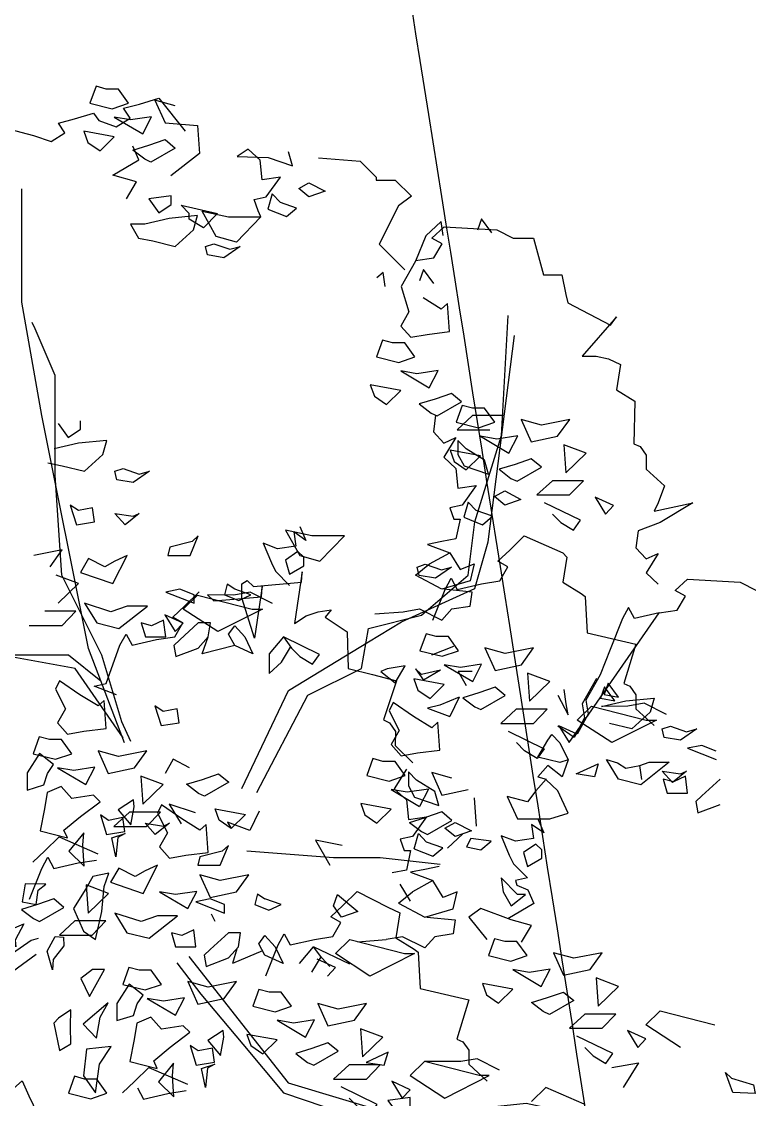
# Model space of a CAD drawing. Header units: metres. Extents: x 10 to 239, y 2 to 253.
# Drawn here: x 37.12 to 41.48, y 12.06 to 18.52 of the extents above; entities that cross this region are included whole.
import ezdxf

# ---------------------------------------------------------------- set-up
doc = ezdxf.new("R2010")
doc.units = ezdxf.units.M
doc.header["$MEASUREMENT"] = 0
doc.layers.add('1', color=7, linetype='Continuous')
doc.layers.add('cot200', color=9, linetype='Continuous')
doc.layers.add('barrera', color=7, linetype='Continuous', lineweight=0, true_color=0x9dbb63)
doc.layers.add('bloques ARBOLES', color=7, linetype='Continuous', true_color=0xb8d897)

# ---------------------------------------------------------------- blocks, each defined once
blk = doc.blocks.new('ARBOL22')
for points in [[(-0.1967, 2.2503), (-0.1308, 2.2338), (-0.0828, 2.2503), (-0.1128, 2.2918), (-0.1487, 2.2918), (-0.1787, 2.3)], [(-0.0147, 2.2102), (-0.0769, 2.2007), (-0.1248, 2.2089), (-0.041, 2.1592)], [(-0.1668, 2.1096), (-0.1248, 2.1509), (-0.2146, 2.1676), (-0.2028, 2.1343)], [(-0.017, 2.0763), (-0.0351, 2.0847), (-0.0702, 2.1116), (-0.0231, 2.1261), (0.0249, 2.1427), (0.0549, 2.1178)], [(0.4494, 1.974), (0.4194, 1.9988), (0.4494, 2.0155), (0.4973, 1.9906)], [(0.0068, 1.9268), (0.0427, 1.9517), (0.0427, 1.9765), (-0.0231, 1.9683)], [(0.4133, 1.9409), (0.3654, 1.9575), (0.3415, 1.9824), (0.3286, 1.9377), (0.3835, 1.916)], [(0.072, 1.9491), (0.1797, 1.9244), (0.1379, 1.8829), (0.0959, 1.9078), (0.0959, 1.9244)], [(0.1206, 1.9186), (0.0368, 1.9103), (-0.035, 1.8937), (-0.077, 1.8937), (-0.0531, 1.8523), (-0.0111, 1.8439), (0.0548, 1.8275), (0.1086, 1.877)], [(0.1447, 1.8275), (0.1686, 1.8357), (0.2165, 1.8191), (0.2465, 1.8275), (0.1986, 1.7944), (0.1506, 1.8026)], [(0.6666, 1.5513), (0.6487, 1.5016), (0.7146, 1.4851), (0.7625, 1.5016), (0.7325, 1.5431), (0.6966, 1.5431)], [(0.7205, 1.4603), (0.8043, 1.4105), (0.8307, 1.4616), (0.7684, 1.452)], [(0.6785, 1.3609), (0.7205, 1.4023), (0.6307, 1.4189), (0.6426, 1.3856)], [(0.8103, 1.3361), (0.8284, 1.3277), (0.9002, 1.3692), (0.8702, 1.394), (0.8223, 1.3774), (0.7752, 1.3629)], [(0.9679, 1.3506), (0.932, 1.3506), (0.902, 1.3588), (0.8841, 1.3091), (0.95, 1.2926), (0.9979, 1.3091)], [(1.2194, 1.3175), (1.1356, 1.3009), (1.0757, 1.3175), (1.1056, 1.2511), (1.1835, 1.2677)], [(0.9793, 1.156), (0.9672, 1.1975), (0.9134, 1.2306), (0.8893, 1.2555), (0.8893, 1.214), (0.9073, 1.1808)], [(1.0661, 1.2691), (1.0038, 1.2595), (0.9559, 1.2677), (1.0397, 1.218)], [(1.2674, 1.218), (1.2015, 1.2429), (1.2074, 1.16)], [(0.9139, 1.1684), (0.9559, 1.2098), (0.8661, 1.2264), (0.878, 1.1931)], [(1.0638, 1.1352), (1.1356, 1.1767), (1.1056, 1.2015), (1.0577, 1.1849), (1.0106, 1.1704), (1.0457, 1.1436)], [(1.1681, 1.1366), (1.1224, 1.0945), (1.2189, 1.0945), (1.2595, 1.1366)], [(1.0272, 1.1064), (1.0751, 1.0815), (1.0272, 1.0649), (0.9972, 1.0898)], [(0.9432, 1.0484), (0.9193, 1.0733), (0.9064, 1.0287), (0.9613, 1.0069), (0.9911, 1.0318)], [(0.4222, 0.9158), (0.482, 0.8994), (0.554, 0.9738), (0.4581, 0.9738), (0.3802, 0.9904)], [(0.1046, 0.9573), (0.0388, 0.9407), (0.0328, 0.9158), (0.0987, 0.9158), (0.1226, 0.9738)], [(0.4166, 0.9275), (0.3807, 0.9026), (0.3926, 0.8611), (0.4346, 0.886), (0.4346, 0.9109)], [(0.7927, 0.8901), (0.8407, 0.8734), (0.8706, 0.8818), (0.8227, 0.8487), (0.7748, 0.857), (0.7689, 0.8818)], [(0.2005, 0.7999), (0.2425, 0.7834), (0.2784, 0.7999), (0.2305, 0.8165), (0.2082, 0.8318)], [(0.0687, 0.8165), (0.0269, 0.8081), (0.1107, 0.775), (0.1107, 0.7999)], [(0.2822, 0.7578), (0.312, 0.7578), (0.1802, 0.6916), (0.0785, 0.7578), (0.1205, 0.7991)], [(0.0785, 0.7165), (0.0246, 0.7412), (0.0546, 0.6916)], [(1.4826, 0.7465), (1.4107, 0.7299), (1.3928, 0.763), (1.3748, 0.7299), (1.3389, 0.6388), (1.309, 0.5642), (1.267, 0.4897), (1.2731, 0.4482), (1.2413, 0.3894), (1.1874, 0.4141), (1.2174, 0.3645)], [(0.7771, 0.6353), (0.843, 0.6188), (0.8909, 0.6353), (0.8609, 0.6768), (0.825, 0.6768), (0.795, 0.685)], [(0.9986, 0.5773), (1.0765, 0.594), (1.1124, 0.6437), (1.0286, 0.6271), (0.9686, 0.6437)], [(0.9327, 0.5442), (0.9591, 0.5953), (0.8968, 0.5857), (0.8489, 0.594)], [(-0.2686, 0.464), (-0.2925, 0.4226), (-0.2626, 0.3893), (-0.2146, 0.3977), (-0.1487, 0.406), (-0.1548, 0.4888), (-0.1728, 0.4722), (-0.2266, 0.5053), (-0.2866, 0.5468), (-0.2985, 0.5219)], [(0.8069, 0.4946), (0.8489, 0.536), (0.7591, 0.5526), (0.771, 0.5193)], [(1.1004, 0.4862), (1.1604, 0.5442), (1.0945, 0.5691)], [(0.9387, 0.4698), (0.9568, 0.4614), (1.0286, 0.5029), (0.9986, 0.5277), (0.9507, 0.5111), (0.9036, 0.4966)], [(1.3221, 0.5288), (1.3103, 0.4955), (1.3521, 0.4873)], [(1.3328, 0.5395), (1.321, 0.5062), (1.3628, 0.498)], [(0.0609, 0.464), (0.0189, 0.4557), (-0.0051, 0.4722), (0.013, 0.4142), (0.0669, 0.4226)], [(1.1119, 0.4207), (1.1525, 0.4628), (1.061, 0.4628), (1.0154, 0.4207)], [(1.3431, 0.3645), (1.2413, 0.4307), (1.2833, 0.4721), (1.445, 0.4307), (1.4748, 0.4307)], [(1.4981, 0.3794), (1.4922, 0.4043), (1.5161, 0.4125), (1.564, 0.3959), (1.594, 0.4043), (1.5461, 0.3712)], [(-0.3464, 0.3811), (-0.3643, 0.3314), (-0.2985, 0.3149), (-0.2505, 0.3314), (-0.2805, 0.3729), (-0.3164, 0.3729)], [(-0.382, 0.2243), (-0.3331, 0.2395), (-0.3217, 0.2735), (-0.3043, 0.2993), (-0.3457, 0.3321), (-0.3823, 0.2749)], [(-0.0649, 0.29), (-0.029, 0.3398), (-0.1128, 0.3231), (-0.1728, 0.3398), (-0.1428, 0.2734)], [(-0.1823, 0.2913), (-0.2446, 0.2818), (-0.2925, 0.29), (-0.2087, 0.2403)], [(1.3034, 0.302), (1.2922, 0.2636), (1.2383, 0.272)], [(-0.041, 0.1823), (0.0189, 0.2403), (-0.0469, 0.2651)], [(0.2131, 0.2475), (0.1413, 0.206), (0.1232, 0.2144), (0.0881, 0.2412), (0.1352, 0.2557), (0.1831, 0.2723)], [(1.522, 0.2468), (1.4922, 0.2799), (1.5461, 0.2717), (1.564, 0.2799)], [(1.495, 0.2564), (1.5071, 0.215), (1.567, 0.215), (1.5609, 0.2648), (1.525, 0.2482)], [(-0.1663, 0.1898), (-0.1861, 0.209), (-0.2505, 0.1992), (-0.2821, 0.235), (-0.3232, 0.2172), (-0.3305, 0.1691), (-0.3437, 0.104), (-0.2632, 0.0834), (-0.2733, 0.1057), (-0.2247, 0.1462)], [(-0.0757, 0.1213), (-0.0664, 0.1752), (-0.0685, 0.1949), (-0.1133, 0.1656)], [(0.0022, 0.156), (0.032, 0.098), (0.0081, 0.0567), (0.0381, 0.0234), (0.086, 0.0318), (0.1519, 0.0401), (0.1458, 0.1229), (0.1279, 0.1063), (0.074, 0.1394), (0.0141, 0.1809)], [(-0.1656, 0.1513), (-0.1475, 0.0934), (-0.0936, 0.1018), (-0.0996, 0.1431), (-0.1416, 0.1349)], [(-0.0295, 0.1167), (0.011, 0.1589), (-0.0804, 0.1589), (-0.126, 0.1167)], [(-0.2138, -0.0001), (-0.218, 0.0618), (-0.2145, 0.0985), (-0.2591, 0.044)], [(-0.1144, 0.084), (-0.1202, 0.0272), (-0.1322, 0.0835), (-0.0931, 0.0957)], [(0.0202, 0.1182), (0.0381, 0.1265), (-0.0039, 0.0934), (-0.0337, 0.1265)], [(0.9568, 0.0483), (0.9868, 0.0732), (0.9268, 0.0814), (0.9148, 0.0565)], [(1.1365, 0.0483), (1.1186, 0.0649), (1.0827, 0.0401), (1.0945, -0.0014), (1.1365, 0.0234)], [(0.122, 0.0023), (0.1878, 0.0023), (0.2117, 0.0602), (0.1938, 0.0438), (0.1279, 0.0271)], [(-0.0398, -0.0806), (0.0022, 0.0023), (-0.0337, -0.0142), (-0.0637, -0.0308), (-0.1116, -0.006), (-0.1356, -0.0475)], [(-0.1878, -0.0304), (-0.2091, -0.0675), (-0.2457, -0.1247), (-0.2159, -0.1916), (-0.1804, -0.2162), (-0.1615, -0.1341), (-0.1544, -0.0607), (-0.141, -0.0209)], [(0.1579, -0.0925), (0.2358, -0.0759), (0.2717, -0.0262), (0.1878, -0.0428), (0.1279, -0.0262)], [(-0.3499, -0.0708), (-0.3267, -0.0532), (-0.3874, -0.0519), (-0.3966, -0.1057), (-0.3555, -0.1132)], [(-0.2015, -0.1386), (-0.1416, -0.0806), (-0.2075, -0.0557)], [(1.0647, -0.0843), (1.0168, -0.0345), (1.0227, -0.0759), (1.0466, -0.1174), (1.0886, -0.0843)], [(0.092, -0.1256), (0.1183, -0.0746), (0.0561, -0.0841), (0.0081, -0.0759)], [(-0.3633, -0.155), (-0.3452, -0.1634), (-0.2733, -0.1219), (-0.3033, -0.097), (-0.3512, -0.1137), (-0.3984, -0.1282)], [(0.1999, -0.1386), (0.1999, -0.1137), (0.1579, -0.097), (0.116, -0.1054)], [(-0.1236, -0.1386), (-0.0877, -0.1965), (-0.0218, -0.213), (0.062, -0.1468), (0.0022, -0.1468), (-0.0457, -0.1634)], [(-0.4172, -0.2188), (-0.4151, -0.2384), (-0.4331, -0.1881), (-0.3923, -0.1704)], [(-0.19, -0.2041), (-0.1495, -0.1619), (-0.2409, -0.1619), (-0.2865, -0.2041)], [(0.074, -0.2048), (0.0441, -0.1965), (0.0561, -0.2379), (0.116, -0.2379), (0.1099, -0.1881)], [(-0.2744, -0.21), (-0.2742, -0.2352), (-0.3052, -0.2754), (-0.3068, -0.3065), (-0.3229, -0.2505), (-0.2998, -0.2077)], [(0.1458, -0.2959), (0.2117, -0.271), (0.2417, -0.2379), (0.2478, -0.1965), (0.2117, -0.1965), (0.1579, -0.2461), (0.1399, -0.2627)], [(0.9976, -0.2141), (0.9796, -0.2638), (1.0455, -0.2803), (1.0934, -0.2638), (1.0635, -0.2223), (1.0276, -0.2223)], [(1.315, -0.2554), (1.2311, -0.2721), (1.1712, -0.2554), (1.2012, -0.3218), (1.2791, -0.3052)], [(-0.2239, -0.3315), (-0.1981, -0.3845), (-0.1538, -0.3047), (-0.1891, -0.3053)], [(-0.0818, -0.2991), (-0.0997, -0.3488), (-0.0338, -0.3653), (0.0141, -0.3488), (-0.0159, -0.3073), (-0.0518, -0.3073)], [(1.1353, -0.3549), (1.1616, -0.3039), (1.0994, -0.3134), (1.0514, -0.3052)], [(-0.1174, -0.4559), (-0.0685, -0.4407), (-0.057, -0.4067), (-0.0397, -0.3809), (-0.0811, -0.348), (-0.1177, -0.4052)], [(0.1997, -0.3902), (0.2356, -0.3404), (0.1518, -0.357), (0.0918, -0.3404), (0.1218, -0.4068)], [(0.9735, -0.3798), (1.0094, -0.4045), (1.0514, -0.3632), (0.9617, -0.3465)], [(1.297, -0.3301), (1.303, -0.4129), (1.3629, -0.3549)], [(0.3979, -0.4136), (0.3679, -0.3721), (0.332, -0.3721), (0.302, -0.3638), (0.2841, -0.4136), (0.35, -0.43)], [(1.2311, -0.3963), (1.1593, -0.4378), (1.1412, -0.4294), (1.1061, -0.4025), (1.1532, -0.388), (1.2012, -0.3714)], [(-0.1662, -0.4457), (-0.1432, -0.4029), (-0.217, -0.4666), (-0.177, -0.5078)], [(0.0823, -0.3888), (0.02, -0.3984), (-0.0279, -0.3902), (0.0559, -0.4399)], [(0.5056, -0.4715), (0.5835, -0.4549), (0.6194, -0.4052), (0.5356, -0.4218), (0.4757, -0.4052)], [(-0.2529, -0.4238), (-0.2895, -0.4485), (-0.3032, -0.463), (-0.2867, -0.5443), (-0.2536, -0.5238), (-0.2541, -0.473)], [(1.3145, -0.4785), (1.355, -0.4363), (1.2636, -0.4363), (1.218, -0.4785)], [(0.0984, -0.4903), (0.0786, -0.4712), (0.0141, -0.481), (-0.0175, -0.4452), (-0.0586, -0.463), (-0.0659, -0.5111), (-0.0791, -0.5762), (0.0014, -0.5968), (-0.0086, -0.5745), (0.0399, -0.534)], [(0.4038, -0.4631), (0.3559, -0.4549), (0.4397, -0.5047), (0.4661, -0.4536)], [(0.189, -0.5588), (0.1982, -0.505), (0.1961, -0.4853), (0.1514, -0.5146)], [(0.278, -0.5295), (0.3139, -0.5542), (0.3559, -0.5129), (0.2661, -0.4963)], [(0.6015, -0.4798), (0.6074, -0.5626), (0.6674, -0.5047)], [(1.39, -0.4851), (1.4199, -0.5346), (1.4438, -0.5098)], [(-0.2157, -0.6187), (-0.18, -0.6686), (-0.169, -0.5838), (-0.1342, -0.5323), (-0.2066, -0.5396)], [(0.099, -0.5288), (0.1171, -0.5868), (0.171, -0.5784), (0.1651, -0.5371), (0.1231, -0.5453)], [(0.4457, -0.5791), (0.4638, -0.5875), (0.5356, -0.546), (0.5056, -0.5211), (0.4577, -0.5378), (0.4106, -0.5523)], [(0.6832, -0.5491), (0.6182, -0.5791), (0.672, -0.5875)], [(0.0509, -0.6803), (0.0466, -0.6184), (0.0501, -0.5817), (0.0055, -0.6362)], [(0.1502, -0.5962), (0.1445, -0.653), (0.1325, -0.5967), (0.1715, -0.5844)], [(0.5224, -0.6282), (0.6189, -0.6282), (0.6595, -0.586), (0.5681, -0.586)], [(-0.2602, -0.6697), (-0.1943, -0.6861), (-0.1464, -0.6697), (-0.1764, -0.6282), (-0.2123, -0.6282), (-0.2423, -0.6199)], [(0.7483, -0.6595), (0.6944, -0.6348), (0.7244, -0.6844)], [(1.6789, -0.6085), (1.6961, -0.6258), (1.7612, -0.6453), (1.766, -0.6704), (1.7002, -0.6675)], [(0.7487, -0.6827), (0.6828, -0.691), (0.7128, -0.7325), (0.7487, -0.7076)]]:
    blk.add_lwpolyline(points, close=True)
for points in [[(-0.4342, 2.1736), (-0.3629, 2.1548), (-0.3112, 2.137), (-0.2708, 2.1624), (-0.2896, 2.1911), (-0.2424, 2.2037), (-0.1859, 2.2209), (-0.1705, 2.1987), (-0.1189, 2.1808), (-0.0785, 2.2063), (-0.0973, 2.235), (-0.0501, 2.2475), (0.0064, 2.2647), (0.084, 2.1677)], [(0.0549, 2.242), (-0.0051, 2.2587), (0.0249, 2.1923), (0.1207, 2.184), (0.1267, 2.1012), (0.0417, 2.0356)], [(-0.089, 1.9683), (-0.059, 2.0179), (-0.1292, 2.038), (-0.052, 2.0826), (-0.0706, 2.1231)], [(0.3079, 1.915), (0.2359, 1.8405), (0.1761, 1.857), (0.1341, 1.9316), (0.212, 1.915), (0.3079, 1.915), (0.2995, 1.9326), (0.2876, 1.9657), (0.3235, 1.974), (0.3654, 2.032), (0.3115, 2.0237), (0.3056, 2.0817), (0.2697, 2.1148), (0.2378, 2.0931), (0.3294, 2.0899), (0.4014, 2.0651), (0.3894, 2.1066)], [(0.4776, 2.089), (0.6005, 2.0795), (0.6477, 2.0323), (0.6477, 2.0228), (0.7044, 2.0228), (0.7517, 1.9756), (0.7139, 1.9473), (0.6572, 1.8339), (0.7328, 1.7583)], [(-0.0949, 0.3639), (-0.2008, 0.6417), (-0.3384, 1.3293), (-0.3973, 1.6633), (-0.3973, 1.9973)], [(0.9891, 1.8677), (0.9591, 1.9092), (0.9472, 1.8759)], [(0.8453, 1.8594), (0.8394, 1.9008), (0.794, 1.8588), (0.764, 1.7842), (0.722, 1.7097), (0.7444, 1.6342), (0.7205, 1.5928), (0.7505, 1.5596), (0.7984, 1.568), (0.8643, 1.5762), (0.8582, 1.6591), (0.8402, 1.6424), (0.7864, 1.6755)], [(0.7643, 1.7857), (0.8183, 1.7939), (0.8422, 1.8352), (0.8122, 1.8519), (0.8481, 1.885), (1.0039, 1.8767), (1.0519, 1.8519), (1.1118, 1.8519), (1.1416, 1.7441), (1.1957, 1.7441), (1.2075, 1.6862), (1.2136, 1.6613), (1.3393, 1.5951), (1.3574, 1.62), (1.2555, 1.504), (1.2975, 1.504), (1.3334, 1.4958), (1.3693, 1.4791), (1.3574, 1.4047), (1.4113, 1.3714), (1.4085, 1.2454), (1.4267, 1.2372), (1.4446, 1.2123), (1.4446, 1.171), (1.4985, 1.1212), (1.4805, 1.0715), (1.4685, 1.0466), (1.5823, 1.0715), (1.4864, 1.0135), (1.4206, 0.9886), (1.4146, 0.9391), (1.4446, 0.906), (1.4805, 0.9224), (1.4446, 0.8645), (1.4805, 0.8314)], [(0.6741, 1.7097), (0.6681, 1.751), (0.6502, 1.7346)], [(0.8179, 1.7179), (0.7879, 1.7594), (0.776, 1.7262)], [(0.2961, 0.2167), (0.4461, 0.5042), (0.6051, 0.5828), (0.6248, 0.7006), (0.782, 0.7399), (0.9196, 0.8578), (0.9393, 1.015), (1.0179, 1.2704), (1.0375, 1.624)], [(-0.0758, 0.3679), (-0.1025, 0.4256), (-0.1615, 0.6221), (-0.2794, 0.8578), (-0.299, 1.1525), (-0.299, 1.4472), (-0.358, 1.5847), (-0.3671, 1.6028)], [(0.2513, 0.2291), (0.3889, 0.5182), (0.6248, 0.6613), (0.7231, 0.7203), (0.9393, 0.8185), (0.9786, 0.956), (1.0565, 1.565)], [(-0.2907, 1.3052), (-0.2607, 1.2637)], [(-0.2248, 1.2886), (-0.2248, 1.3134)], [(0.8234, 1.3299), (0.8175, 1.2803), (0.8475, 1.2472), (0.8834, 1.2637), (0.8475, 1.2057), (0.8834, 1.1726), (0.8893, 1.1146), (0.9432, 1.1229), (0.9013, 1.0649), (0.8654, 1.0567), (0.8773, 1.0235), (0.8954, 1.0235), (0.8834, 0.9656), (0.8414, 0.9573), (0.7996, 0.9489), (0.8654, 0.9241), (0.8954, 0.8745), (0.9372, 0.891), (0.9252, 0.8414), (0.8414, 0.8165), (0.7636, 0.8578), (0.8055, 0.891), (0.8654, 0.9241)], [(1.0241, 1.3291), (0.9326, 1.3291), (0.887, 1.287), (0.9835, 1.287)], [(-0.2607, 1.2637), (-0.2248, 1.2886)], [(-0.2307, 1.2472), (-0.3025, 1.2306)], [(-0.1469, 1.2555), (-0.2307, 1.2472)], [(-0.1589, 1.214), (-0.1469, 1.2555)], [(-0.2127, 1.1644), (-0.1589, 1.214)], [(-0.3206, 1.1892), (-0.2786, 1.1808)], [(-0.2786, 1.1808), (-0.2127, 1.1644)], [(-0.1641, 0.5456), (-0.2597, 0.6221), (-0.4563, 0.6221), (-0.5546, 0.7989), (-0.6332, 1.0346), (-0.6725, 1.1721)], [(-0.1228, 1.1644), (-0.0989, 1.1726)], [(-0.1169, 1.1395), (-0.1228, 1.1644)], [(-0.0989, 1.1726), (-0.051, 1.156)], [(-0.021, 1.1644), (-0.069, 1.1313)], [(-0.051, 1.156), (-0.021, 1.1644)], [(-0.069, 1.1313), (-0.1169, 1.1395)], [(1.3483, 1.0632), (1.2944, 1.0879), (1.3244, 1.0383)], [(-0.0985, 0.3784), (-0.2401, 0.5828), (-0.4563, 0.6221), (-0.6332, 0.8382), (-0.7511, 1.0543)], [(-0.2307, 1.0484), (-0.2547, 1.0649)], [(-0.2547, 1.0649), (-0.2366, 1.0069)], [(-0.1887, 1.0567), (-0.2307, 1.0484)], [(-0.1828, 1.0153), (-0.1887, 1.0567)], [(1.1686, 1.0383), (1.1926, 1.0134), (1.2304, 0.991), (1.2511, 1.0198), (1.1447, 1.0714)], [(1.3244, 1.0383), (1.3483, 1.0632)], [(-0.1228, 1.04), (-0.069, 1.0318)], [(-0.093, 1.0069), (-0.1228, 1.04)], [(-0.051, 1.04), (-0.093, 1.0069)], [(-0.069, 1.0318), (-0.051, 1.04)], [(-0.2366, 1.0069), (-0.1828, 1.0153)], [(0.4226, 1.002), (0.4405, 0.9606), (0.4046, 0.9855), (0.4105, 0.944), (0.3567, 0.9358), (0.3148, 0.9522), (0.3387, 0.8942), (0.3507, 0.8695), (0.3926, 0.828)], [(0.8154, 0.7251), (0.8513, 0.8162), (0.8692, 0.8493), (0.8872, 0.8162), (0.959, 0.8328), (1.013, 0.841), (1.0369, 0.8824), (1.0069, 0.899), (1.0428, 0.9321), (1.0848, 0.9736), (1.1987, 0.9239), (1.2109, 0.9113), (1.199, 0.8369), (1.2529, 0.8036), (1.2649, 0.7953), (1.2708, 0.6876), (1.3426, 0.6712), (1.4146, 0.6545), (1.3785, 0.5386), (1.3967, 0.5303), (1.4146, 0.5055), (1.4146, 0.4641), (1.4685, 0.4144)], [(-0.2786, 0.9325), (-0.3625, 0.9158)], [(-0.3145, 0.8827), (-0.2786, 0.9325)], [(-0.2007, 0.9076), (-0.2248, 0.8661)], [(-0.1528, 0.8827), (-0.2007, 0.9076)], [(-0.1228, 0.8994), (-0.1528, 0.8827)], [(-0.1289, 0.833), (-0.0869, 0.9158)], [(-0.0869, 0.9158), (-0.1228, 0.8994)], [(-0.2248, 0.8661), (-0.1289, 0.833)], [(0.342, 0.7744), (0.2761, 0.8075), (0.2282, 0.7991), (0.1499, 0.7996), (0.1685, 0.7819), (0.31, 0.7942), (0.3118, 0.8249), (0.2887, 0.6723), (0.2518, 0.7912), (0.2518, 0.8325), (0.2676, 0.8423), (0.2862, 0.8247), (0.4277, 0.837), (0.4295, 0.8677), (0.4065, 0.715), (0.4418, 0.7378), (0.4764, 0.7502), (0.5156, 0.7557), (0.4971, 0.7337), (0.5501, 0.6992), (0.5619, 0.6906), (0.5653, 0.5828), (0.6367, 0.5646), (0.7083, 0.5463), (0.6695, 0.4312), (0.6874, 0.4226), (0.7047, 0.3973), (0.7037, 0.3559), (0.7564, 0.3049)], [(-0.2307, 0.833), (-0.2966, 0.8578)], [(-0.2907, 0.775), (-0.2307, 0.833)], [(1.4826, 0.7465), (1.5366, 0.7547), (1.5605, 0.7961), (1.5305, 0.8127), (1.5664, 0.8458), (1.7222, 0.8376), (1.7701, 0.8127)], [(-0.1188, 0.5053), (-0.1846, 0.5302), (-0.1487, 0.5386), (-0.1082, 0.6513), (-0.0903, 0.6844), (-0.0723, 0.6513), (-0.0005, 0.6679), (0.0535, 0.6761), (0.0774, 0.7175), (0.0474, 0.7341), (0.0833, 0.7672), (0.1253, 0.8087)], [(0.6437, 0.744), (0.7276, 0.7501), (0.7755, 0.7585), (0.8414, 0.7254), (0.8714, 0.7585), (0.9252, 0.7668), (0.9313, 0.8081), (0.8475, 0.8165)], [(-0.1348, 0.7501), (-0.2127, 0.775)], [(-0.2127, 0.775), (-0.1768, 0.717)], [(-0.0869, 0.7668), (-0.1348, 0.7501)], [(-0.111, 0.7006), (-0.0271, 0.7668)], [(-0.0271, 0.7668), (-0.0869, 0.7668)], [(-0.2386, 0.7516), (-0.33, 0.7516)], [(-0.2791, 0.7094), (-0.2386, 0.7516)], [(-0.3756, 0.7094), (-0.2791, 0.7094)], [(-0.1768, 0.717), (-0.111, 0.7006)], [(-0.0451, 0.717), (-0.0331, 0.6757)], [(-0.0151, 0.7088), (-0.0451, 0.717)], [(0.0208, 0.7254), (-0.0151, 0.7088)], [(0.0269, 0.6757), (0.0208, 0.7254)], [(0.2305, 0.6508), (0.2125, 0.6839), (0.2305, 0.7088), (0.2605, 0.6757), (0.2843, 0.6259), (0.2305, 0.6508), (0.1346, 0.6259), (0.1526, 0.6757), (0.1587, 0.717), (0.1226, 0.717), (0.0687, 0.6674), (0.0508, 0.6508), (0.0567, 0.6177), (0.1226, 0.6426), (0.1526, 0.6757)], [(-0.0331, 0.6757), (0.0269, 0.6757)], [(0.3743, 0.6757), (0.3982, 0.6426), (0.4222, 0.6177), (0.4599, 0.5953), (0.4807, 0.6241), (0.3743, 0.6757), (0.3323, 0.6259), (0.3323, 0.568), (0.3682, 0.6011), (0.3952, 0.6457)], [(0.8117, 0.6235), (0.8775, 0.6483)], [(0.6799, 0.5819), (0.6619, 0.5737)], [(0.6619, 0.5737), (0.7039, 0.5406)], [(0.7339, 0.5903), (0.6799, 0.5819)], [(0.7039, 0.5406), (0.7339, 0.5903)], [(0.7817, 0.5655), (0.7637, 0.5819)], [(0.7637, 0.5819), (0.7878, 0.5488)], [(0.8374, 0.5782), (0.7817, 0.5655)], [(0.8374, 0.5782), (0.7878, 0.5488)], [(0.9316, 0.5737), (0.8896, 0.5737)], [(0.8896, 0.5737), (0.9135, 0.5324)], [(1.2983, 0.5535), (1.2563, 0.479), (1.2624, 0.4375), (1.2324, 0.3795), (1.1844, 0.4128)], [(1.2083, 0.479), (1.2024, 0.5204)], [(0.6978, 0.4826), (0.686, 0.4578)], [(0.7578, 0.4411), (0.6978, 0.4826)], [(0.893, 0.4981), (0.8357, 0.4744)], [(0.893, 0.4981), (0.8657, 0.4411)], [(1.1844, 0.5039), (1.2144, 0.4459)], [(1.2144, 0.4459), (1.2083, 0.479)], [(1.5048, 0.4474), (1.4389, 0.4805), (1.391, 0.4721), (1.3125, 0.4705), (1.3843, 0.4871), (1.4681, 0.4954), (1.4561, 0.4539), (1.4023, 0.4043), (1.3364, 0.4207)], [(0.686, 0.4578), (0.7158, 0.3998)], [(0.8357, 0.4744), (0.7998, 0.466)], [(0.7998, 0.466), (0.8657, 0.4411)], [(0.8117, 0.408), (0.7578, 0.4411)], [(0.8296, 0.4247), (0.8117, 0.408)], [(0.8357, 0.3418), (0.8296, 0.4247)], [(0.7158, 0.3998), (0.6919, 0.3584)], [(1.0377, 0.3976), (1.1441, 0.3461), (1.1234, 0.3172), (1.0856, 0.3396), (1.0616, 0.3645)], [(1.1665, 0.3879), (1.1904, 0.3631), (1.2144, 0.3133), (1.1904, 0.3051), (1.1245, 0.3216), (1.1545, 0.3713)], [(1.1545, 0.3713), (1.1665, 0.3879)], [(0.6919, 0.3584), (0.7219, 0.3252)], [(1.6508, 0.3392), (1.6088, 0.3559), (1.567, 0.3475), (1.6508, 0.3144)], [(0.7219, 0.3252), (0.7698, 0.3336)], [(0.7698, 0.3336), (0.8357, 0.3418)], [(0.0968, 0.29), (0.0489, 0.3149), (0.0249, 0.2734)], [(0.6381, 0.3169), (0.6201, 0.2672)], [(0.668, 0.3087), (0.6381, 0.3169)], [(0.7039, 0.3087), (0.668, 0.3087)], [(0.7339, 0.2672), (0.7039, 0.3087)], [(1.2144, 0.3133), (1.1965, 0.2636), (1.1545, 0.2969), (1.1245, 0.2636), (1.1497, 0.2567), (1.1186, 0.2222), (1.0945, 0.1891), (1.0347, 0.2056), (1.0647, 0.1394), (1.1604, 0.1394), (1.2144, 0.156), (1.1844, 0.2222), (1.1485, 0.2553)], [(1.4322, 0.2552), (1.4263, 0.2966), (1.4532, 0.3061), (1.513, 0.3061), (1.4291, 0.2399), (1.3633, 0.2564), (1.3274, 0.3144), (1.3603, 0.3048), (1.3843, 0.2883), (1.4263, 0.2966)], [(0.6201, 0.2672), (0.686, 0.2507)], [(0.686, 0.2507), (0.7339, 0.2672)], [(0.7371, 0.286), (0.7012, 0.228)], [(0.743, 0.2777), (0.743, 0.2362)], [(0.7671, 0.2529), (0.743, 0.2777)], [(0.8117, 0.2756), (0.8416, 0.2092)], [(0.8716, 0.259), (0.8117, 0.2756)], [(1.6627, 0.2564), (1.6088, 0.2068), (1.5909, 0.1902), (1.5968, 0.1571), (1.6627, 0.1819)], [(0.7398, 0.2176), (0.6919, 0.2258)], [(0.6919, 0.2258), (0.7758, 0.1761)], [(0.7012, 0.228), (0.7371, 0.1949)], [(0.8021, 0.2272), (0.7398, 0.2176)], [(0.743, 0.2362), (0.761, 0.2031)], [(0.8209, 0.2198), (0.7671, 0.2529)], [(0.8021, 0.2272), (0.7758, 0.1761)], [(0.8416, 0.2092), (0.9195, 0.2258)], [(0.7371, 0.1949), (0.743, 0.1369)], [(0.761, 0.2031), (0.833, 0.1782)], [(0.833, 0.1782), (0.8209, 0.2198)], [(0.9375, 0.201), (0.9434, 0.1181)], [(0.1148, 0.1574), (0.0369, 0.1823), (0.0728, 0.1243)], [(0.3029, 0.1617), (0.2755, 0.1047), (0.2096, 0.1296), (0.2203, 0.111), (0.1844, 0.1357), (0.1725, 0.169), (0.2623, 0.1523), (0.2203, 0.111)], [(0.6919, 0.1679), (0.6022, 0.1845)], [(0.6022, 0.1845), (0.614, 0.1512)], [(0.6499, 0.1265), (0.6919, 0.1679)], [(0.8416, 0.1596), (0.7937, 0.143)], [(0.8716, 0.1348), (0.8416, 0.1596)], [(0.614, 0.1512), (0.6499, 0.1265)], [(0.743, 0.1369), (0.7969, 0.1451)], [(0.7466, 0.1285), (0.7937, 0.143)], [(0.7466, 0.1285), (0.7817, 0.1017)], [(0.7969, 0.1451), (0.7551, 0.0872)], [(0.7998, 0.0933), (0.8716, 0.1348)], [(0.8509, 0.112), (0.8809, 0.1287)], [(0.8809, 0.1287), (0.9288, 0.1038)], [(1.1245, 0.1394), (1.1424, 0.098), (1.1065, 0.1229), (1.1125, 0.0814), (1.0586, 0.0732), (1.0168, 0.0896), (1.0407, 0.0317), (1.0527, 0.007), (1.0945, -0.0345), (1.0586, -0.0428), (1.0635, -0.0563), (1.095, -0.0701), (1.1136, -0.1106), (1.0364, -0.1553)], [(0.7602, 0.0509), (0.773, 0.0956)], [(0.7969, 0.0707), (0.773, 0.0956)], [(0.7817, 0.1017), (0.7998, 0.0933)], [(0.8809, 0.0872), (0.8509, 0.112)], [(0.9288, 0.1038), (0.8809, 0.0872)], [(-0.3653, 0.0117), (-0.3294, 0.0448), (-0.2874, 0.0863), (-0.1736, 0.0366)], [(0.4693, 0.0769), (0.5113, 0.0023)], [(0.5472, 0.0602), (0.4693, 0.0769)], [(0.7551, 0.0872), (0.7192, 0.0789)], [(0.7192, 0.0789), (0.731, 0.0458)], [(0.8448, 0.0541), (0.7969, 0.0707)], [(0.9041, 0.0947), (0.8584, 0.0526)], [(0.8368, 0.0045), (0.6599, 0.0241), (0.5223, 0.0241), (0.2667, 0.0438)], [(0.731, 0.0458), (0.7491, 0.0458)], [(0.7491, 0.0458), (0.7371, -0.0122)], [(0.7602, 0.0509), (0.815, 0.0292)], [(0.815, 0.0292), (0.8448, 0.0541)], [(-0.3749, -0.098), (-0.339, -0.007), (-0.3211, 0.0261)], [(-0.3211, 0.0261), (-0.3031, -0.007)], [(-0.3031, -0.007), (-0.2313, 0.0097)], [(-0.2313, 0.0097), (-0.1773, 0.0179)], [(0.7371, -0.0122), (0.6951, -0.0204)], [(0.7914, -0.0097), (0.7496, -0.0181)], [(0.7496, -0.0181), (0.8155, -0.043)], [(0.8334, -0.0015), (0.7914, -0.0097)], [(0.7491, -0.1032), (0.7192, -0.0537)], [(0.8155, -0.043), (0.7555, -0.0761)], [(0.8454, -0.0925), (0.8155, -0.043)], [(0.2974, -0.0817), (0.2896, -0.1137)], [(0.2974, -0.0817), (0.3196, -0.097)], [(0.3224, -0.3238), (0.3583, -0.2327), (0.3762, -0.1996), (0.3942, -0.2327), (0.466, -0.2161), (0.52, -0.2078), (0.5439, -0.1665), (0.5139, -0.1499), (0.5498, -0.1167), (0.5918, -0.0752), (0.682, -0.1209), (0.7179, -0.1376), (0.706, -0.212), (0.7599, -0.2453), (0.7719, -0.2535), (0.7778, -0.3612), (0.8496, -0.3777), (0.9216, -0.3943), (0.8855, -0.5103), (0.9037, -0.5185), (0.9216, -0.5434), (0.9216, -0.5847), (0.9755, -0.6345)], [(0.5219, -0.1174), (0.534, -0.0843)], [(0.534, -0.0843), (0.5938, -0.1341)], [(0.7137, -0.1092), (0.7555, -0.0761)], [(0.8873, -0.0761), (0.8454, -0.0925)], [(0.8752, -0.1257), (0.8873, -0.0761)], [(0.2896, -0.1137), (0.3316, -0.1302)], [(0.3675, -0.1137), (0.3196, -0.097)], [(0.3316, -0.1302), (0.3675, -0.1137)], [(0.5458, -0.1505), (0.5219, -0.1174)], [(0.7137, -0.1092), (0.7914, -0.1505)], [(0.7914, -0.1505), (0.8752, -0.1257)], [(1.0766, -0.2249), (1.1065, -0.1754), (1.0466, -0.1587), (0.9568, -0.1256), (0.9209, -0.1505), (0.9748, -0.2167)], [(0.1727, -0.1638), (0.1623, -0.1417)], [(0.5938, -0.1341), (0.5458, -0.1505)], [(0.7975, -0.1505), (0.8813, -0.1589)], [(0.8813, -0.1589), (0.8752, -0.2003)], [(-0.3497, -0.2135), (-0.3706, -0.2193), (-0.5363, -0.3345), (-0.5603, -0.4025), (-0.8832, -0.5386), (-1.0617, -0.6423), (-1.205, -0.6077), (-1.4148, -0.6158)], [(0.3017, -0.2296), (0.3196, -0.2048)], [(0.3196, -0.2048), (0.3496, -0.2379)], [(0.5279, -0.2582), (0.5699, -0.2169)], [(0.5699, -0.2169), (0.7316, -0.2582)], [(0.5938, -0.223), (0.6776, -0.2169)], [(0.7255, -0.2085), (0.6776, -0.2169)], [(0.7914, -0.2416), (0.7255, -0.2085)], [(0.8214, -0.2085), (0.7914, -0.2416)], [(0.8752, -0.2003), (0.8214, -0.2085)], [(0.2364, -0.2438), (0.2238, -0.2876)], [(0.3125, -0.2497), (0.2238, -0.2876)], [(0.3196, -0.2627), (0.3017, -0.2296)], [(0.3496, -0.2379), (0.3735, -0.2876)], [(0.4214, -0.2876), (0.4634, -0.2379)], [(0.5698, -0.2894), (0.4634, -0.2379)], [(0.4873, -0.271), (0.4634, -0.2379)], [(-0.5551, -0.2641), (-0.5351, -0.3087), (-0.5092, -0.3617), (-0.5926, -0.4537), (-0.4803, -0.5201), (-0.4546, -0.5477), (-0.4917, -0.5541), (-0.4445, -0.5667), (-0.454, -0.6206), (-0.4224, -0.6564), (-0.3971, -0.6333), (-0.3771, -0.6778), (-0.3511, -0.7309)], [(-0.3553, -0.2607), (-0.5919, -0.433), (-1.0999, -0.6914), (-1.4181, -0.5798)], [(0.0601, -0.2856), (0.1301, -0.3773), (0.2543, -0.5256), (0.3747, -0.669), (0.5514, -0.7291), (0.9606, -0.7594), (1.1512, -1.2067), (1.2148, -1.3558), (1.3427, -1.5344)], [(0.0955, -0.2667), (0.3885, -0.6389), (0.7185, -0.7382), (1.0902, -0.6989), (1.7287, -0.836)], [(0.3735, -0.2876), (0.3196, -0.2627)], [(0.4843, -0.2679), (0.4573, -0.3125)], [(0.5279, -0.2996), (0.474, -0.2749)], [(0.5113, -0.2959), (0.4873, -0.271)], [(0.6297, -0.3245), (0.5279, -0.2582)], [(0.7614, -0.2582), (0.6297, -0.3245)], [(0.7316, -0.2582), (0.7614, -0.2582)], [(0.504, -0.3245), (0.5279, -0.2996)], [(1.5456, -0.5346), (1.4438, -0.4684), (1.4858, -0.4271), (1.6476, -0.4684)], [(1.2641, -0.5346), (1.2882, -0.5595), (1.3259, -0.5819), (1.3466, -0.5531), (1.2402, -0.5015)], [(1.0118, -0.6015), (0.9459, -0.5684), (0.898, -0.5768), (0.7903, -0.5768), (0.7483, -0.6181), (0.8501, -0.6844), (0.9818, -0.6181), (0.952, -0.6181), (0.7903, -0.5768)], [(-0.1007, -0.6685), (-0.0648, -0.6354), (-0.0228, -0.5938), (0.0911, -0.6436)], [(1.3437, -0.5936), (1.4223, -0.5804), (1.377, -0.6531)], [(-0.0565, -0.654), (-0.0385, -0.6871)], [(0.0333, -0.6705), (0.0873, -0.6623)], [(0.5686, -0.6844), (0.5926, -0.7092), (0.6304, -0.7316), (0.6511, -0.7028), (0.5447, -0.6513)], [(1.2621, -0.7025), (1.1483, -0.6528), (1.1063, -0.6943)], [(-0.0385, -0.6871), (0.0333, -0.6705)]]:
    blk.add_lwpolyline(points)
blk = doc.blocks.new('asddsd')
at = {"layer": 'bloques ARBOLES', "xscale": 2.033276188942182, "yscale": 2.033276188942182, "zscale": 2.033276188942182}
blk.add_blockref('ARBOL22', (19.2972, 4.1541), dxfattribs=at)

msp = doc.modelspace()

# ---------------------------------------------------------------- linework, layer by layer
at = {"layer": 'barrera'}
for points, knots in [([(44.26105, 8.17099), (44.05495, 18.47392), (44.218, 21.70047), (43.60172, 25.89758), (37.16784, 27.4868), (34.58344, 29.69454), (35.94224, 31.81643)], [0.2214675, 0.2214675, 0.2214675, 0.2214675, 1, 2, 3, 4, 4, 4, 4]), ([(43.26085, 8.17099), (43.22354, 10.03709), (43.19534, 11.61158), (43.12344, 16.10051), (43.11096, 17.92024), (43.10187, 20.26079), (43.10487, 20.78024), (43.06898, 21.83928), (43.02965, 22.32924), (42.87139, 23.19585), (42.7536, 23.56991), (42.4843, 24.08698), (42.36222, 24.26534), (42.07989, 24.5767), (41.92676, 24.71097), (41.53359, 24.9859), (41.29839, 25.12256), (40.46692, 25.54247), (39.76826, 25.81174), (38.44175, 26.32262), (37.82486, 26.56088), (36.76014, 27.0603), (36.30119, 27.30518), (35.56969, 27.83094), (35.27882, 28.08559), (34.89344, 28.56439), (34.76977, 28.75179), (34.66787, 28.95573)], [0.2219712, 0.2219712, 0.2219712, 0.2219712, 0.3630508, 0.3630508, 0.6962831, 0.6962831, 1.0295154, 1.0295154, 1.3627477, 1.3627477, 1.69598, 1.69598, 1.9047267, 1.9047267, 2.0888219, 2.0888219, 2.2729172, 2.2729172, 2.6680602, 2.6680602, 2.9887565, 2.9887565, 3.2396748, 3.2396748, 3.4234261, 3.4234261, 3.5246557, 3.5246557, 3.5246557, 3.5246557])]:
    msp.add_open_spline(points, degree=3, knots=knots, dxfattribs=at)
at = {"layer": 'cot200'}
for points, knots in [([(41.01133, 34.04296), (41.07302, 33.05709), (41.3834, 29.38222), (41.91466, 24.24717), (42.38335, 19.70346), (42.72889, 16.35367), (43.12539, 12.50402), (43.57117, 8.17099)], [1.7380018, 1.7380018, 1.7380018, 1.7380018, 2, 2.6283833, 2.6283833, 2.6283833, 3.0916514, 3.0916514, 3.0916514, 3.0916514]), ([(37.21601, 32.84167), (37.60504, 29.89948), (38.3058, 25.77418), (39.27899, 19.70346), (39.80452, 16.42527), (40.40949, 12.5798), (41.09335, 8.17099)], [4.2829184, 4.2829184, 4.2829184, 4.2829184, 4.81672405, 4.81672405, 4.81672405, 5.10497954, 5.10497954, 5.10497954, 5.10497954])]:
    msp.add_open_spline(points, degree=3, knots=knots, dxfattribs=at)

# ---------------------------------------------------------------- block references
at = {"layer": '1', "lineweight": 0}
msp.add_blockref('asddsd', (18.62841, 9.30206), dxfattribs=at)

doc.saveas('drawing.dxf')
